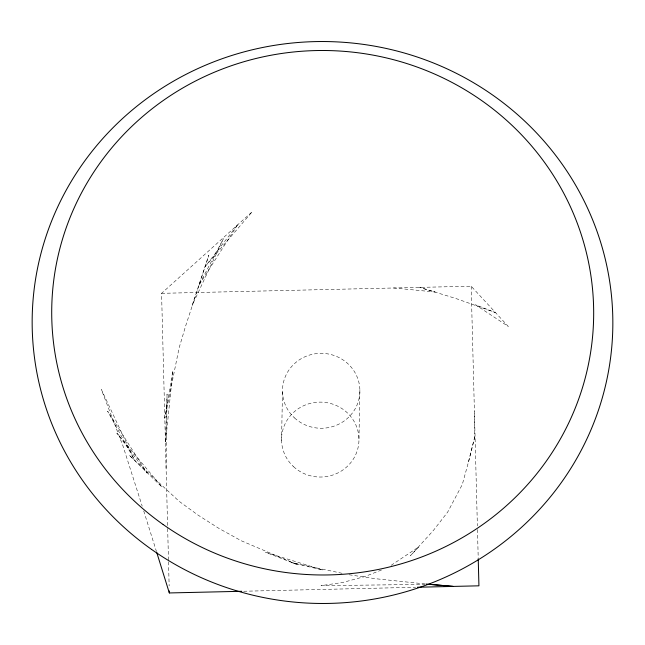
<?xml version="1.0" encoding="UTF-8"?>
<svg xmlns="http://www.w3.org/2000/svg" width="645" height="645" viewBox="0 0 645 645"><rect width="100%" height="100%" fill="white"/><g stroke="black" fill="none" stroke-linecap="round" stroke-linejoin="round"><path stroke-width="0.48" stroke-dasharray="3.23 2.42" d="M391.112 565.334L418.928 546.791L410.486 555.684L433.456 530.375L447.678 512.098L462.304 484.516L468.512 461.885L474.341 438.415L474.406 411.042M166.096 468.109L167.063 394.055L165.451 443.139L172.892 370.585L164.806 418.178L179.1 347.945L185.575 326.177L208.843 255.186L192.194 305.303L223.372 238.771L198.837 285.348L237.957 224.258L205.384 266.288L252.324 211.633L161.573 293.33L167.652 528.037M281.551 440.471L282.486 391.684M358.951 438.689L359.886 389.903M468.512 461.885L475.051 436.012L474.341 438.415M381.477 570.019L365.118 576.445L342.713 582.467L321.017 585.668L424.724 584.394M161.573 293.33L471.173 286.203L508.26 326.41L475.502 304.827L495.191 312.478L455.797 298.466L419.572 287.388L435.165 292.016L393.772 287.984M243.713 591.239L415.606 587.281M425.2 583.951L375.261 578.686L348.824 574.719M342.019 573.284L291.427 562.634L323.032 570.091L265.643 552.322L297.974 564.891L241.391 540.824L218.808 528.336L198.015 515.081L179.108 501.286L129.105 455.08L162.129 487.209L116.85 433.15L147.116 473.083L107.602 411.147L134.047 459.159L101.346 389.459L122.881 445.679L142.198 506.148M143.73 510.945L156.292 551.032M471.173 286.203L477.381 525.901M477.469 529.521L478.211 557.861M167.668 528.602L168.506 560.997M168.522 561.787L169.151 585.958M293.572 466.69A38.716 37.466 1.1 0 0 357.886 448.412A38.716 37.466 1.1 0 0 309.302 403.633A38.716 37.466 1.1 0 0 293.572 466.69M294.507 417.912A38.716 37.466 1.1 0 0 358.822 399.626A38.716 37.466 1.1 0 0 310.237 354.847A38.716 37.466 1.1 0 0 294.507 417.912"/><path stroke-width="0.97" d="M156.59 551.991L169.329 592.949L241.77 591.288M417.412 587.24L478.929 585.821L478.227 558.675M426.192 584.039L453.129 586.418L429.691 584.362M169.28 590.941L169.329 592.949M151.575 549.419A290.347 280.97 1.1 0 0 611.218 352.533A290.347 280.97 1.1 0 0 204.707 65.548A290.347 280.97 1.1 0 0 151.575 549.419M163.161 524.53A270.989 262.241 1.1 0 0 592.158 340.778A270.989 262.241 1.1 0 0 212.745 72.917A270.989 262.241 1.1 0 0 163.161 524.53"/></g></svg>
